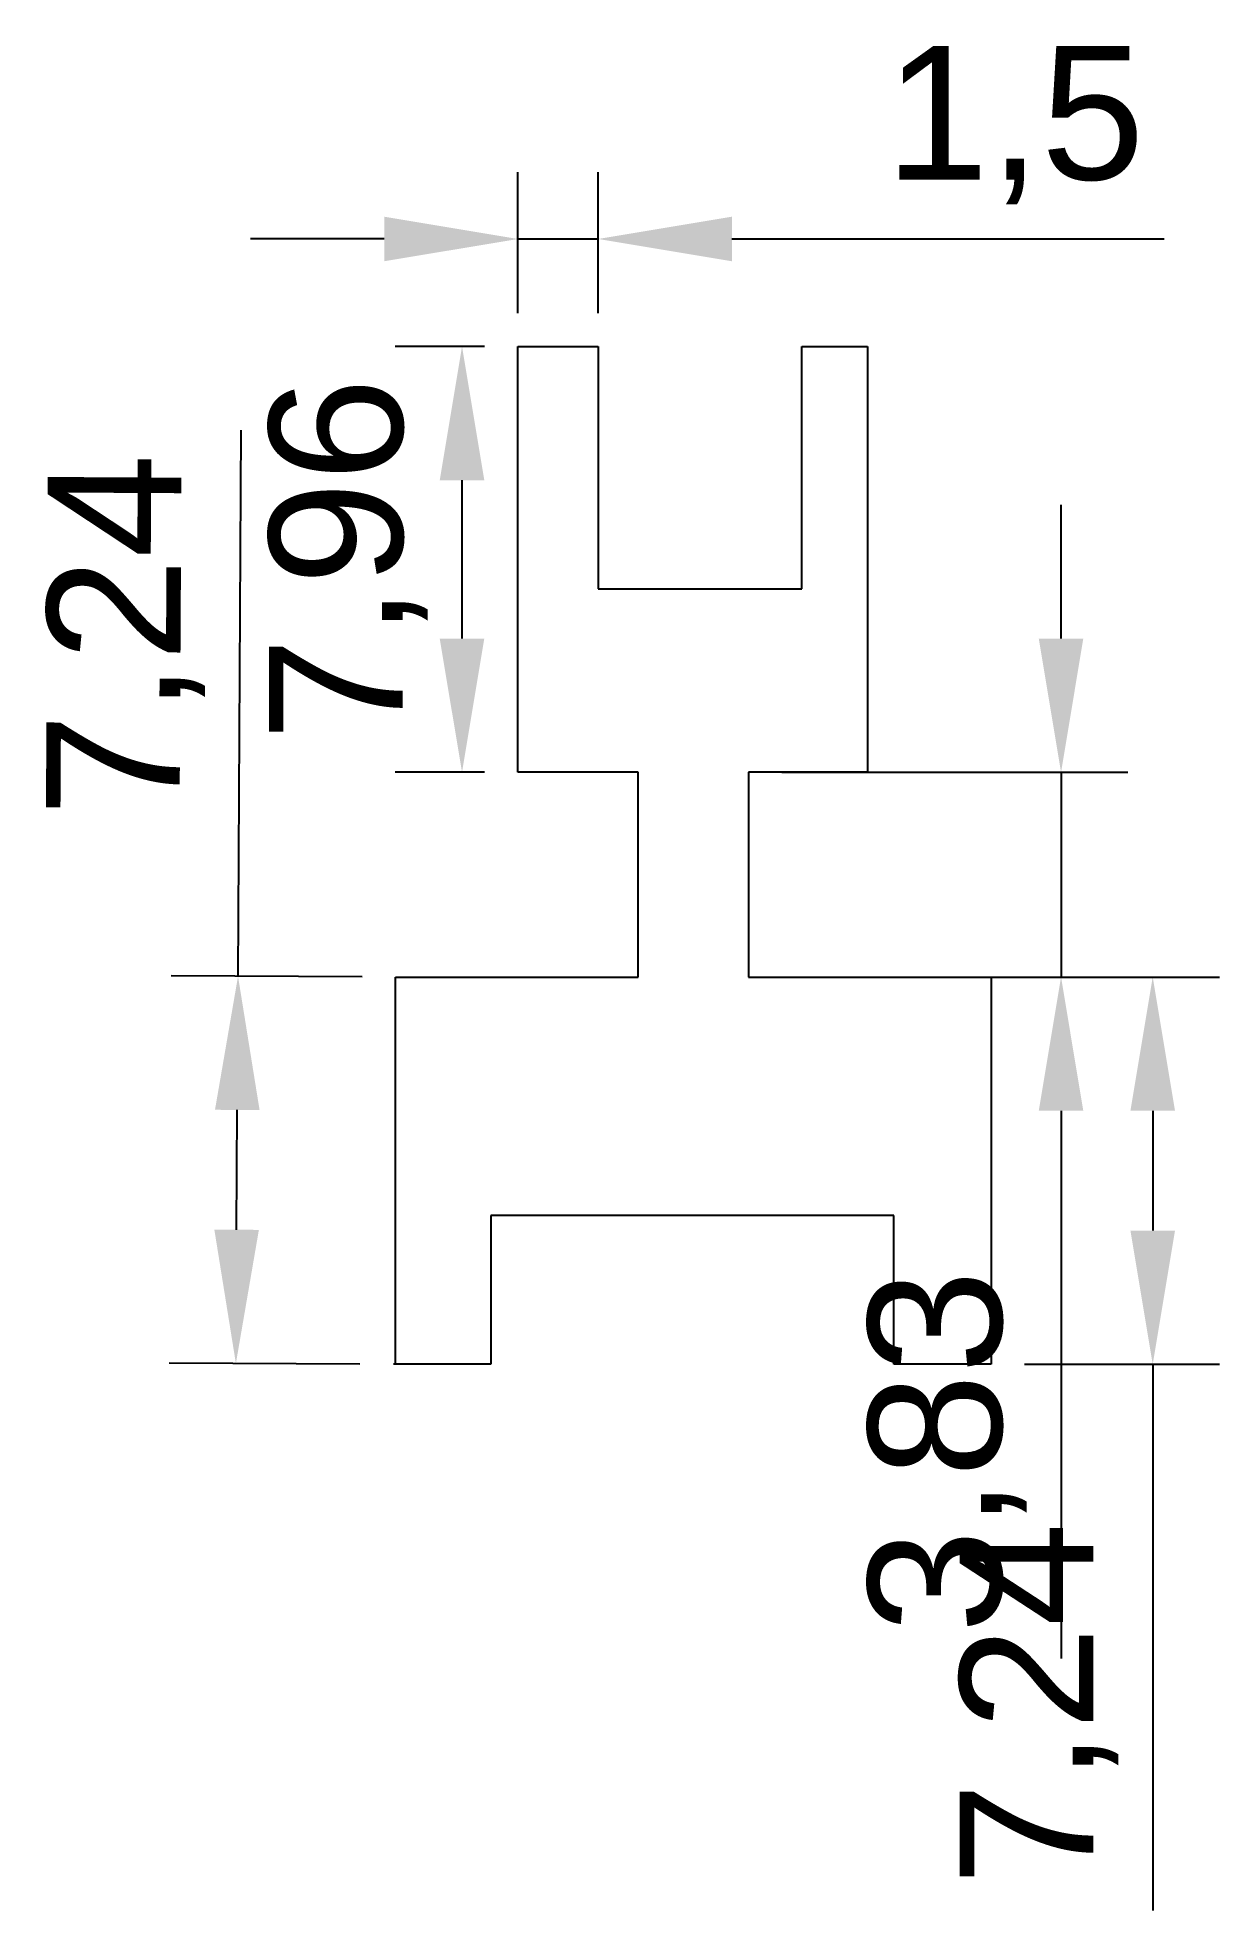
# Model space of a CAD drawing. Header units: millimetres. Extents: x 2676.8 to 2698.9, y 1565.9 to 1600.9.
import ezdxf

# ---------------------------------------------------------------- set-up
doc = ezdxf.new("R2010")
doc.units = ezdxf.units.MM
doc.styles.get("Standard").update_dxf_attribs({"font": 'arial.ttf'})
doc.dimstyles.new('ISO-25', dxfattribs={"dimtxt": 2.5, "dimasz": 2.5, "dimexe": 1.25, "dimexo": 0.625, "dimtad": 1, "dimtxsty": 'Standard', "dimcen": 2.5, "dimadec": 0, "dimazin": 0, "dimtfac": 1, "dimtmove": 0, "dimatfit": 3, "dimfxl": 1, "dimarcsym": 0})

# ---------------------------------------------------------------- blocks, each defined once
blk = doc.blocks.new('*D3')
at = {"color": 0, "lineweight": -2, "transparency": 16777216}
for p, q in [((2680.548, 1583.383), (2680.604, 1593.596)), ((2682.868, 1583.371), (2679.298, 1583.39)), ((2680.522, 1578.643), (2680.534, 1580.883)), ((2682.828, 1576.131), (2679.258, 1576.15))]:
    blk.add_line(p, q, dxfattribs=at)
at = {"color": 0, "transparency": 16777216}
for points in [[(2680.117, 1580.886), (2680.951, 1580.881), (2680.548, 1583.383)], [(2680.105, 1578.646), (2680.938, 1578.641), (2680.508, 1576.143)]]:
    blk.add_solid(points, dxfattribs=at)
at = {"layer": 'Defpoints', "color": 0, "transparency": 16777216}
for p in [(2680.548, 1583.383), (2683.493, 1583.367), (2683.453, 1576.127)]:
    blk.add_point(p, dxfattribs=at)
at = {"color": 0, "transparency": 16777216, "insert": (2678.456, 1589.752), "char_height": 2.5, "attachment_point": 5, "rotation": 89.6835}
blk.add_mtext('7,24', dxfattribs=at)
blk = doc.blocks.new('*D4')
at = {"color": 0, "lineweight": -2, "transparency": 16777216}
for p, q in [((2685.158, 1595.157), (2683.487, 1595.157)), ((2684.737, 1589.697), (2684.737, 1592.657)), ((2685.158, 1587.197), (2683.487, 1587.197))]:
    blk.add_line(p, q, dxfattribs=at)
at = {"color": 0, "transparency": 16777216}
for points in [[(2684.32, 1592.657), (2685.154, 1592.657), (2684.737, 1595.157)], [(2684.32, 1589.697), (2685.154, 1589.697), (2684.737, 1587.197)]]:
    blk.add_solid(points, dxfattribs=at)
at = {"layer": 'Defpoints', "color": 0, "transparency": 16777216}
for p in [(2684.737, 1595.157), (2685.783, 1595.157), (2685.783, 1587.197)]:
    blk.add_point(p, dxfattribs=at)
at = {"color": 0, "transparency": 16777216, "insert": (2682.609, 1591.177), "char_height": 2.5, "attachment_point": 5, "rotation": 90}
blk.add_mtext('7,96', dxfattribs=at)
blk = doc.blocks.new('*D5')
at = {"color": 0, "lineweight": -2, "transparency": 16777216}
for p, q in [((2685.783, 1595.782), (2685.783, 1598.418)), ((2687.283, 1595.782), (2687.283, 1598.418)), ((2683.283, 1597.168), (2680.783, 1597.168)), ((2685.783, 1597.168), (2687.283, 1597.168)), ((2689.783, 1597.168), (2697.868, 1597.168))]:
    blk.add_line(p, q, dxfattribs=at)
at = {"color": 0, "transparency": 16777216}
for points in [[(2683.283, 1597.585), (2683.283, 1596.752), (2685.783, 1597.168)], [(2689.783, 1597.585), (2689.783, 1596.752), (2687.283, 1597.168)]]:
    blk.add_solid(points, dxfattribs=at)
at = {"layer": 'Defpoints', "color": 0, "transparency": 16777216}
for p in [(2687.283, 1597.168), (2685.783, 1595.157), (2687.283, 1595.157)]:
    blk.add_point(p, dxfattribs=at)
at = {"color": 0, "transparency": 16777216, "insert": (2695.076, 1599.296), "char_height": 2.5, "attachment_point": 5}
blk.add_mtext('1,5', dxfattribs=at)
blk = doc.blocks.new('*D6')
at = {"color": 0, "lineweight": -2, "transparency": 16777216}
for p, q in [((2695.258, 1583.367), (2698.904, 1583.367)), ((2697.654, 1580.867), (2697.654, 1578.627)), ((2695.258, 1576.127), (2698.904, 1576.127)), ((2697.654, 1576.127), (2697.654, 1565.914))]:
    blk.add_line(p, q, dxfattribs=at)
at = {"color": 0, "transparency": 16777216}
for points in [[(2697.237, 1580.867), (2698.071, 1580.867), (2697.654, 1583.367)], [(2697.237, 1578.627), (2698.071, 1578.627), (2697.654, 1576.127)]]:
    blk.add_solid(points, dxfattribs=at)
at = {"layer": 'Defpoints', "color": 0, "transparency": 16777216}
for p in [(2694.633, 1583.367), (2694.633, 1576.127), (2697.654, 1576.127)]:
    blk.add_point(p, dxfattribs=at)
at = {"color": 0, "transparency": 16777216, "insert": (2695.527, 1569.771), "char_height": 2.5, "attachment_point": 5, "rotation": 90}
blk.add_mtext('7,24', dxfattribs=at)
blk = doc.blocks.new('*D7')
at = {"color": 0, "lineweight": -2, "transparency": 16777216}
for p, q in [((2695.94, 1589.697), (2695.94, 1592.197)), ((2690.718, 1587.197), (2697.19, 1587.197)), ((2695.94, 1587.197), (2695.94, 1583.367)), ((2690.718, 1583.367), (2697.19, 1583.367)), ((2695.94, 1580.867), (2695.94, 1570.625))]:
    blk.add_line(p, q, dxfattribs=at)
at = {"color": 0, "transparency": 16777216}
for points in [[(2695.523, 1589.697), (2696.356, 1589.697), (2695.94, 1587.197)], [(2695.523, 1580.867), (2696.356, 1580.867), (2695.94, 1583.367)]]:
    blk.add_solid(points, dxfattribs=at)
at = {"layer": 'Defpoints', "color": 0, "transparency": 16777216}
for p in [(2690.093, 1587.197), (2690.093, 1583.367), (2695.94, 1583.367)]:
    blk.add_point(p, dxfattribs=at)
at = {"color": 0, "transparency": 16777216, "insert": (2693.812, 1574.496), "char_height": 2.5, "attachment_point": 5, "rotation": 90}
blk.add_mtext('3,83', dxfattribs=at)

msp = doc.modelspace()

# ---------------------------------------------------------------- linework, layer by layer
for p, q in [((2685.783, 1587.197), (2685.783, 1595.157)), ((2685.783, 1595.157), (2687.283, 1595.157)), ((2687.283, 1595.157), (2687.283, 1590.627)), ((2691.093, 1590.627), (2691.093, 1595.157)), ((2691.093, 1595.157), (2692.323, 1595.157)), ((2692.323, 1595.157), (2692.323, 1587.197)), ((2687.283, 1590.627), (2691.093, 1590.627)), ((2688.033, 1587.197), (2685.783, 1587.197)), ((2688.033, 1583.367), (2688.033, 1587.197)), ((2692.323, 1587.197), (2690.093, 1587.197)), ((2690.093, 1587.197), (2690.093, 1583.367)), ((2683.493, 1576.127), (2683.493, 1583.367)), ((2683.493, 1583.367), (2688.033, 1583.367)), ((2690.093, 1583.367), (2694.633, 1583.367)), ((2694.633, 1583.367), (2694.633, 1576.127)), ((2692.813, 1578.907), (2685.273, 1578.907)), ((2685.273, 1578.907), (2685.273, 1576.127)), ((2692.813, 1576.127), (2692.813, 1578.907)), ((2685.273, 1576.127), (2683.453, 1576.127)), ((2694.633, 1576.127), (2692.813, 1576.127))]:
    msp.add_line(p, q)

# ---------------------------------------------------------------- dimensions: what is measured, and where the dimension line sits
for p1, p2, distance, picture, middle in [((2685.783, 1595.157), (2687.283, 1595.157), 2.011, '*D5', (2695.076, 1599.296)), ((2685.783, 1587.197), (2685.783, 1595.157), 1.046, '*D4', (2682.609, 1591.177)), ((2683.453, 1576.127), (2683.493, 1583.367), 2.945, '*D3', (2678.456, 1589.752)), ((2690.093, 1587.197), (2690.093, 1583.367), 5.847, '*D7', (2693.812, 1574.496)), ((2694.633, 1583.367), (2694.633, 1576.127), 3.021, '*D6', (2695.527, 1569.771))]:
    dim = msp.add_aligned_dim(p1=p1, p2=p2, distance=distance, dimstyle='ISO-25')
    dim.commit()
    dim.dimension.update_dxf_attribs({"geometry": picture, "text_midpoint": middle})

doc.saveas('drawing.dxf')
